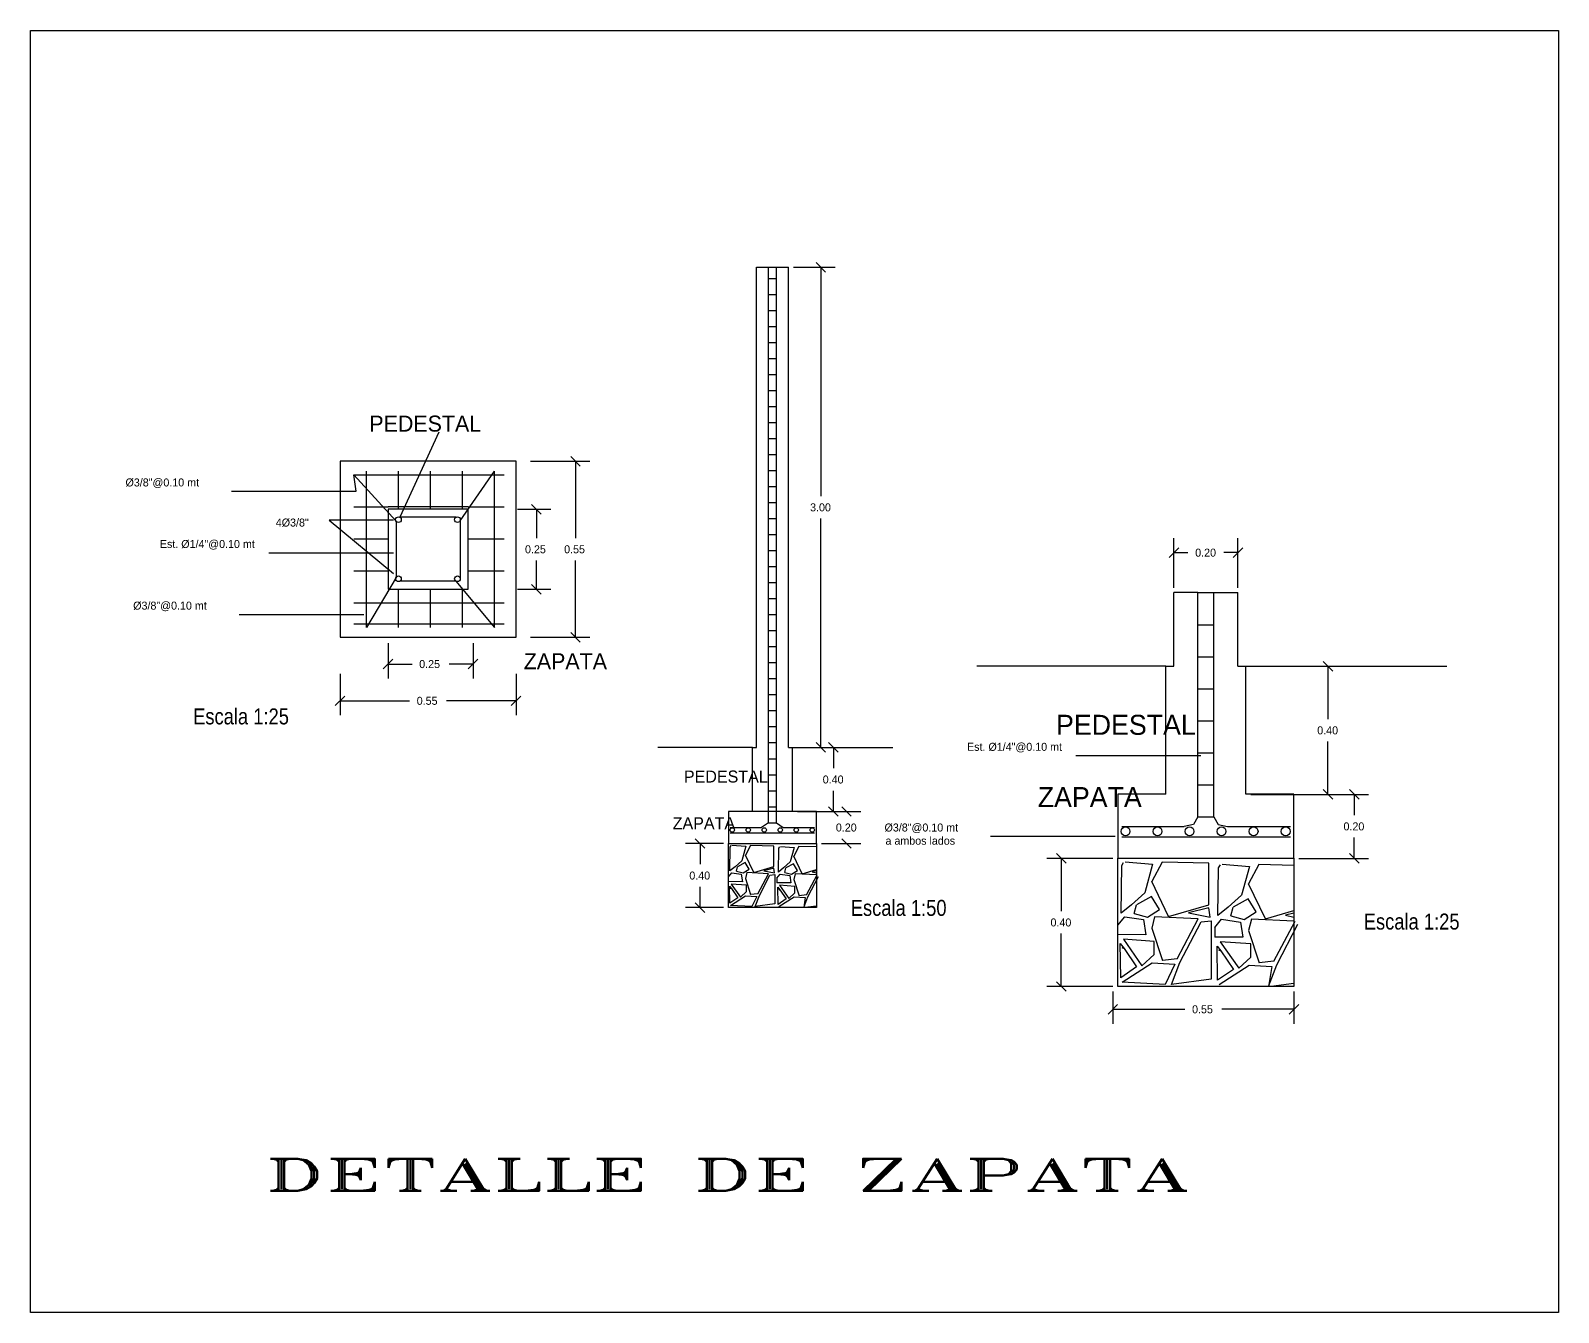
# Model space of a CAD drawing. Extents: x -52 to 126, y -84 to 6.
# Drawn here: x -2.94 to 16.15, y -34.52 to -18.5 of the extents above; entities that cross this region are included whole.
import ezdxf

# ---------------------------------------------------------------- set-up
doc = ezdxf.new("R2010")
doc.units = 0
doc.header["$MEASUREMENT"] = 0
doc.layers.get('0').update_dxf_attribs({"linetype": 'CONTINUOUS'})
doc.layers.get('DEFPOINTS').update_dxf_attribs({"linetype": 'CONTINUOUS'})
for name, color, linetype in [('DIMENSIONES', 2, 'CONTINUOUS'), ('FLECHAS', 8, 'CONTINUOUS'), ('MARCO', 1, 'CONTINUOUS'), ('PAREDES', 7, 'CONTINUOUS'), ('PIEDRAS', 8, 'CONTINUOUS'), ('REFUERZO', 3, 'CONTINUOUS'), ('TERRENO', 3, 'CONTINUOUS'), ('TEXTOS', 3, 'CONTINUOUS')]:
    doc.layers.add(name, color=color, linetype=linetype)
doc.styles.add('CITYBLUEPRINT', font='CIBT____.PFB', dxfattribs={"height": 0.2})
doc.styles.add('ROMANT', font='romant', dxfattribs={"width": 2, "height": 0.4})
doc.styles.add('STYLE1', font='ARIALN.TTF', dxfattribs={"height": 0.2})
doc.dimstyles.get("Standard").update_dxf_attribs({"dimtxt": 0.18, "dimasz": 0.18, "dimexe": 0.18, "dimexo": 0.0625, "dimgap": 0.09, "dimtad": 0, "dimtih": 1, "dimtoh": 1, "dimzin": 0, "dimtxsty": 'CITYBLUEPRINT', "dimcen": 0.09, "dimazin": 3, "dimtfac": 1, "dimtofl": 0, "dimtmove": 0, "dimatfit": 3, "dimtolj": 1, "dimtzin": 0})

# ---------------------------------------------------------------- blocks, each defined once
blk = doc.blocks.new('*D192')
at = {"color": 0, "linetype": 'BYBLOCK'}
for p, q in [((-8.599, -24.525), (-8.719, -24.405)), ((-9.222, -24.465), (-8.479, -24.465)), ((-8.659, -24.465), (-8.659, -25.425)), ((-8.659, -26.665), (-8.659, -25.705)), ((-9.222, -26.665), (-8.479, -26.665)), ((-8.599, -26.725), (-8.719, -26.605))]:
    blk.add_line(p, q, dxfattribs=at)
at = {"layer": 'DEFPOINTS', "color": 0, "linetype": 'BYBLOCK'}
for p in [(-9.284, -24.465), (-9.284, -26.665), (-8.659, -26.665)]:
    blk.add_point(p, dxfattribs=at)
at = {"color": 0, "linetype": 'BYBLOCK'}
blk.add_text('0.55', height=0.1, dxfattribs=at).set_placement((-8.801, -25.615))
blk = doc.blocks.new('*D193')
at = {"color": 0, "linetype": 'BYBLOCK'}
for p, q in [((-11.484, -26.727), (-11.484, -27.246)), ((-9.284, -26.727), (-9.284, -27.246)), ((-11.544, -27.126), (-11.424, -27.006)), ((-11.484, -27.066), (-10.616, -27.066)), ((-9.284, -27.066), (-10.153, -27.066)), ((-9.344, -27.126), (-9.224, -27.006))]:
    blk.add_line(p, q, dxfattribs=at)
at = {"layer": 'DEFPOINTS', "color": 0, "linetype": 'BYBLOCK'}
for p in [(-11.484, -26.665), (-9.284, -26.665), (-11.484, -27.066)]:
    blk.add_point(p, dxfattribs=at)
at = {"color": 0, "linetype": 'BYBLOCK'}
blk.add_text('0.55', height=0.1, dxfattribs=at).set_placement((-10.526, -27.116))
blk = doc.blocks.new('*D194')
at = {"color": 0, "linetype": 'BYBLOCK'}
for p, q in [((-9.524, -25.125), (-9.644, -25.005)), ((-9.822, -25.065), (-9.404, -25.065)), ((-9.584, -25.065), (-9.584, -25.425)), ((-9.584, -26.065), (-9.584, -25.705)), ((-9.822, -26.065), (-9.404, -26.065)), ((-9.524, -26.125), (-9.644, -26.005))]:
    blk.add_line(p, q, dxfattribs=at)
at = {"layer": 'DEFPOINTS', "color": 0, "linetype": 'BYBLOCK'}
for p in [(-9.884, -25.065), (-9.884, -26.065), (-9.584, -26.065)]:
    blk.add_point(p, dxfattribs=at)
at = {"color": 0, "linetype": 'BYBLOCK'}
blk.add_text('0.25', height=0.1, dxfattribs=at).set_placement((-9.726, -25.615))
blk = doc.blocks.new('*D195')
at = {"color": 0, "linetype": 'BYBLOCK'}
for p, q in [((-10.884, -26.127), (-10.884, -26.569)), ((-9.822, -26.127), (-9.822, -26.569)), ((-10.944, -26.449), (-10.824, -26.329)), ((-9.882, -26.449), (-9.762, -26.329)), ((-10.884, -26.389), (-10.585, -26.389)), ((-9.822, -26.389), (-10.122, -26.389))]:
    blk.add_line(p, q, dxfattribs=at)
at = {"layer": 'DEFPOINTS', "color": 0, "linetype": 'BYBLOCK'}
for p in [(-10.884, -26.065), (-9.822, -26.065), (-9.822, -26.389)]:
    blk.add_point(p, dxfattribs=at)
at = {"color": 0, "linetype": 'BYBLOCK'}
blk.add_text('0.25', height=0.1, dxfattribs=at).set_placement((-10.495, -26.439))
blk = doc.blocks.new('*D196')
at = {"color": 0, "linetype": 'BYBLOCK'}
for p, q in [((-5.096, -28.901), (-5.216, -28.781)), ((-5.47, -28.841), (-4.976, -28.841)), ((-5.096, -29.301), (-5.216, -29.181)), ((-5.47, -29.241), (-4.976, -29.241))]:
    blk.add_line(p, q, dxfattribs=at)
at = {"layer": 'DEFPOINTS', "color": 0, "linetype": 'BYBLOCK'}
for p in [(-5.532, -28.841), (-5.532, -29.241), (-5.156, -29.241)]:
    blk.add_point(p, dxfattribs=at)
at = {"color": 0, "linetype": 'BYBLOCK'}
blk.add_text('0.20', height=0.1, dxfattribs=at).set_placement((-5.289, -29.091))
blk = doc.blocks.new('*D197')
at = {"color": 0, "linetype": 'BYBLOCK'}
for p, q in [((-5.77, -28.041), (-5.14, -28.041)), ((-5.26, -28.101), (-5.38, -27.981)), ((-5.32, -28.041), (-5.32, -28.301)), ((-5.32, -28.841), (-5.32, -28.581)), ((-5.26, -28.901), (-5.38, -28.781)), ((-5.77, -28.841), (-5.14, -28.841))]:
    blk.add_line(p, q, dxfattribs=at)
at = {"layer": 'DEFPOINTS', "color": 0, "linetype": 'BYBLOCK'}
for p in [(-5.832, -28.041), (-5.832, -28.841), (-5.32, -28.841)]:
    blk.add_point(p, dxfattribs=at)
at = {"color": 0, "linetype": 'BYBLOCK'}
blk.add_text('0.40', height=0.1, dxfattribs=at).set_placement((-5.453, -28.491))
blk = doc.blocks.new('*D198')
at = {"color": 0, "linetype": 'BYBLOCK'}
for p, q in [((-6.926, -29.301), (-7.046, -29.181)), ((-6.695, -29.241), (-7.166, -29.241)), ((-6.986, -29.241), (-6.986, -29.501)), ((-6.986, -30.041), (-6.986, -29.781)), ((-6.695, -30.041), (-7.166, -30.041)), ((-6.926, -30.101), (-7.046, -29.981))]:
    blk.add_line(p, q, dxfattribs=at)
at = {"layer": 'DEFPOINTS', "color": 0, "linetype": 'BYBLOCK'}
for p in [(-6.632, -29.241), (-6.986, -30.041), (-6.632, -30.041)]:
    blk.add_point(p, dxfattribs=at)
at = {"color": 0, "linetype": 'BYBLOCK'}
blk.add_text('0.40', height=0.1, dxfattribs=at).set_placement((-7.12, -29.691))
blk = doc.blocks.new('*D199')
at = {"color": 0, "linetype": 'BYBLOCK'}
for p, q in [((-5.82, -22.041), (-5.297, -22.041)), ((-5.417, -22.101), (-5.537, -21.981)), ((-5.477, -22.041), (-5.477, -24.901)), ((-5.477, -28.041), (-5.477, -25.181)), ((-5.707, -28.041), (-5.297, -28.041)), ((-5.417, -28.101), (-5.537, -27.981))]:
    blk.add_line(p, q, dxfattribs=at)
at = {"layer": 'DEFPOINTS', "color": 0, "linetype": 'BYBLOCK'}
for p in [(-5.882, -22.041), (-5.477, -22.041), (-5.77, -28.041)]:
    blk.add_point(p, dxfattribs=at)
at = {"color": 0, "linetype": 'BYBLOCK'}
blk.add_text('3.00', height=0.1, dxfattribs=at).set_placement((-5.611, -25.091))
blk = doc.blocks.new('*D201')
at = {"color": 0, "linetype": 'BYBLOCK'}
for p, q in [((-0.103, -27.027), (1.04, -27.027)), ((0.92, -27.087), (0.8, -26.967)), ((0.86, -27.027), (0.86, -27.687)), ((0.86, -28.627), (0.86, -27.967)), ((-0.103, -28.627), (1.04, -28.627)), ((0.92, -28.687), (0.8, -28.567))]:
    blk.add_line(p, q, dxfattribs=at)
at = {"layer": 'DEFPOINTS', "color": 0, "linetype": 'BYBLOCK'}
for p in [(-0.165, -27.027), (-0.165, -28.627), (0.86, -28.627)]:
    blk.add_point(p, dxfattribs=at)
at = {"color": 0, "linetype": 'BYBLOCK'}
blk.add_text('0.40', height=0.1, dxfattribs=at).set_placement((0.726, -27.877))
blk = doc.blocks.new('*D202')
at = {"color": 0, "linetype": 'BYBLOCK'}
for p, q in [((-2.413, -29.487), (-2.533, -29.367)), ((-1.828, -29.427), (-2.653, -29.427)), ((-2.473, -29.427), (-2.473, -30.087)), ((-2.473, -31.027), (-2.473, -30.367)), ((-1.828, -31.027), (-2.653, -31.027)), ((-2.413, -31.087), (-2.533, -30.967))]:
    blk.add_line(p, q, dxfattribs=at)
at = {"layer": 'DEFPOINTS', "color": 0, "linetype": 'BYBLOCK'}
for p in [(-1.765, -29.427), (-2.473, -31.027), (-1.765, -31.027)]:
    blk.add_point(p, dxfattribs=at)
at = {"color": 0, "linetype": 'BYBLOCK'}
blk.add_text('0.40', height=0.1, dxfattribs=at).set_placement((-2.607, -30.277))
blk = doc.blocks.new('*D200')
at = {"color": 0, "linetype": 'BYBLOCK'}
for p, q in [((0.497, -28.627), (1.368, -28.627)), ((1.248, -28.687), (1.128, -28.567)), ((1.188, -28.627), (1.188, -28.887)), ((1.188, -29.427), (1.188, -29.167)), ((1.248, -29.487), (1.128, -29.367)), ((0.497, -29.427), (1.368, -29.427))]:
    blk.add_line(p, q, dxfattribs=at)
at = {"layer": 'DEFPOINTS', "color": 0, "linetype": 'BYBLOCK'}
for p in [(0.435, -28.627), (0.435, -29.427), (1.188, -29.427)]:
    blk.add_point(p, dxfattribs=at)
at = {"color": 0, "linetype": 'BYBLOCK'}
blk.add_text('0.20', height=0.1, dxfattribs=at).set_placement((1.054, -29.077))
blk = doc.blocks.new('*D203')
at = {"color": 0, "linetype": 'BYBLOCK'}
for p, q in [((-1.125, -25.667), (-1.005, -25.547)), ((-1.065, -26.045), (-1.065, -25.427)), ((-0.325, -25.667), (-0.205, -25.547)), ((-0.265, -26.045), (-0.265, -25.427)), ((-1.065, -25.607), (-0.889, -25.607)), ((-0.265, -25.607), (-0.442, -25.607))]:
    blk.add_line(p, q, dxfattribs=at)
at = {"layer": 'DEFPOINTS', "color": 0, "linetype": 'BYBLOCK'}
for p in [(-1.065, -25.607), (-1.065, -26.107), (-0.265, -26.107)]:
    blk.add_point(p, dxfattribs=at)
at = {"color": 0, "linetype": 'BYBLOCK'}
blk.add_text('0.20', height=0.1, dxfattribs=at).set_placement((-0.799, -25.657))
blk = doc.blocks.new('*D204')
at = {"color": 0, "linetype": 'BYBLOCK'}
for p, q in [((-1.828, -31.089), (-1.828, -31.492)), ((0.435, -31.089), (0.435, -31.492)), ((-1.888, -31.372), (-1.768, -31.252)), ((0.375, -31.372), (0.495, -31.252)), ((-1.828, -31.312), (-0.928, -31.312)), ((0.435, -31.312), (-0.465, -31.312))]:
    blk.add_line(p, q, dxfattribs=at)
at = {"layer": 'DEFPOINTS', "color": 0, "linetype": 'BYBLOCK'}
for p in [(-1.828, -31.027), (0.435, -31.027), (0.435, -31.312)]:
    blk.add_point(p, dxfattribs=at)
at = {"color": 0, "linetype": 'BYBLOCK'}
blk.add_text('0.55', height=0.1, dxfattribs=at).set_placement((-0.838, -31.362))

msp = doc.modelspace()

# ---------------------------------------------------------------- linework, layer by layer
at = {"layer": 'FLECHAS'}
for p, q in [((2.167, -23.518), (1.678, -24.58)), ((1.132, -24.255), (1.102, -24.049)), ((-0.427, -24.255), (1.132, -24.255)), ((1.597, -24.617), (0.793, -24.617)), ((0.793, -24.617), (1.597, -25.285)), ((0.039, -25.024), (1.598, -25.024)), ((-0.331, -25.794), (1.229, -25.794)), ((10.125, -27.558), (11.685, -27.558)), ((9.058, -28.566), (10.617, -28.566))]:
    msp.add_line(p, q, dxfattribs=at)
at = {"layer": 'MARCO'}
msp.add_lwpolyline([(-2.936, -18.5), (16.155, -18.5), (16.155, -34.515), (-2.936, -34.515)], close=True, dxfattribs=at)
at = {"layer": 'PAREDES'}
for p, q in [((6.133, -27.457), (6.133, -21.457)), ((6.133, -21.457), (6.533, -21.457)), ((6.533, -27.457), (6.533, -21.457)), ((11.35, -26.442), (11.35, -25.523)), ((11.65, -25.523), (11.35, -25.523)), ((11.65, -25.523), (11.85, -25.523)), ((11.85, -25.523), (12.15, -25.523)), ((12.15, -26.442), (12.15, -25.523)), ((6.133, -27.457), (6.133, -26.079)), ((6.533, -27.457), (6.533, -26.079)), ((11.25, -28.042), (11.25, -26.442)), ((12.15, -26.442), (12.25, -26.442)), ((12.25, -28.042), (12.25, -26.442)), ((6.083, -28.257), (6.083, -27.457)), ((6.533, -27.457), (6.583, -27.457)), ((6.583, -28.257), (6.583, -27.457)), ((10.65, -28.042), (10.65, -28.842)), ((11.25, -28.042), (10.65, -28.042)), ((12.85, -28.042), (12.25, -28.042)), ((12.85, -28.842), (12.85, -28.042)), ((5.783, -28.257), (5.783, -28.657)), ((6.883, -28.257), (5.783, -28.257)), ((6.883, -28.657), (6.883, -28.257)), ((5.783, -28.657), (6.883, -28.657)), ((5.783, -29.457), (5.783, -28.657)), ((6.883, -28.657), (6.883, -29.457)), ((10.65, -28.842), (12.85, -28.842)), ((10.65, -30.442), (10.65, -28.842)), ((12.85, -28.842), (12.85, -30.442)), ((6.883, -29.457), (5.783, -29.457)), ((12.85, -30.442), (10.65, -30.442))]:
    msp.add_line(p, q, dxfattribs=at)
for points in [[(0.931, -26.08), (3.131, -26.08), (3.131, -23.88), (0.931, -23.88)], [(1.531, -25.48), (2.531, -25.48), (2.531, -24.48), (1.531, -24.48)]]:
    msp.add_lwpolyline(points, close=True, dxfattribs=at)
at = {"layer": 'PIEDRAS'}
for p, q in [((5.803, -29), (5.807, -28.701)), ((5.807, -28.701), (5.819, -28.683)), ((5.828, -28.678), (6, -28.692)), ((6, -28.692), (5.951, -28.873)), ((6.059, -28.68), (5.995, -28.801)), ((6.1, -29.019), (5.995, -28.801)), ((6.351, -28.688), (6.059, -28.68)), ((6.351, -28.946), (6.351, -28.688)), ((6.408, -29.015), (6.412, -28.716)), ((6.412, -28.716), (6.424, -28.698)), ((6.433, -28.693), (6.605, -28.707)), ((6.605, -28.707), (6.556, -28.887)), ((6.665, -28.694), (6.6, -28.816)), ((6.705, -29.034), (6.6, -28.816)), ((6.883, -28.7), (6.665, -28.694)), ((5.868, -28.947), (5.803, -29)), ((5.951, -28.873), (5.868, -28.947)), ((5.884, -29.002), (5.898, -28.947)), ((5.884, -29.002), (5.967, -29.024)), ((5.992, -28.894), (5.898, -28.947)), ((5.967, -29.024), (6.042, -28.977)), ((6.042, -28.977), (5.992, -28.894)), ((6.1, -29.019), (6.351, -28.946)), ((6.351, -28.965), (6.224, -28.997)), ((6.224, -28.997), (6.358, -29.025)), ((6.358, -29.025), (6.351, -28.965)), ((6.473, -28.961), (6.408, -29.015)), ((6.556, -28.887), (6.473, -28.961)), ((6.489, -29.017), (6.503, -28.961)), ((6.489, -29.017), (6.572, -29.039)), ((6.597, -28.909), (6.503, -28.961)), ((6.572, -29.039), (6.647, -28.992)), ((6.647, -28.992), (6.597, -28.909)), ((6.705, -29.034), (6.883, -28.982)), ((6.883, -28.999), (6.829, -29.012)), ((6.829, -29.012), (6.883, -29.023)), ((10.69, -29.528), (10.699, -28.931)), ((10.699, -28.931), (10.722, -28.894)), ((10.741, -28.885), (11.083, -28.913)), ((11.083, -28.913), (10.986, -29.274)), ((11.203, -28.888), (11.074, -29.13)), ((11.785, -28.904), (11.203, -28.888)), ((11.785, -29.421), (11.785, -28.904)), ((11.9, -29.558), (11.909, -28.961)), ((11.909, -28.961), (11.932, -28.924)), ((11.951, -28.915), (12.293, -28.943)), ((12.293, -28.943), (12.196, -29.304)), ((12.413, -28.918), (12.284, -29.16)), ((12.85, -28.93), (12.413, -28.918)), ((5.783, -29.074), (5.826, -29.023)), ((5.958, -29.135), (5.783, -29.133)), ((5.8, -29.402), (5.798, -29.19)), ((5.798, -29.19), (5.821, -29.22)), ((5.818, -29.163), (5.933, -29.328)), ((6.009, -29.177), (5.818, -29.163)), ((5.826, -29.023), (5.944, -29.04)), ((5.944, -29.04), (5.958, -29.135)), ((6.012, -29.021), (5.995, -29.093)), ((5.995, -29.093), (6.061, -29.295)), ((6.009, -29.258), (6.009, -29.177)), ((6.286, -29.035), (6.012, -29.021)), ((6.153, -29.284), (6.286, -29.035)), ((6.171, -29.308), (6.303, -29.053)), ((6.303, -29.053), (6.365, -29.046)), ((6.365, -29.046), (6.365, -29.412)), ((6.388, -29.089), (6.431, -29.038)), ((6.388, -29.089), (6.388, -29.148)), ((6.563, -29.15), (6.388, -29.148)), ((6.405, -29.417), (6.403, -29.204)), ((6.403, -29.204), (6.426, -29.234)), ((6.423, -29.178), (6.538, -29.343)), ((6.614, -29.192), (6.423, -29.178)), ((6.431, -29.038), (6.549, -29.055)), ((6.549, -29.055), (6.563, -29.15)), ((6.617, -29.036), (6.6, -29.108)), ((6.6, -29.108), (6.667, -29.31)), ((6.614, -29.273), (6.614, -29.192)), ((6.883, -29.049), (6.617, -29.036)), ((6.758, -29.299), (6.891, -29.05)), ((6.776, -29.322), (6.908, -29.068)), ((11.284, -29.567), (11.074, -29.13)), ((12.494, -29.596), (12.284, -29.16)), ((5.9, -29.335), (5.8, -29.402)), ((5.807, -29.213), (5.821, -29.22)), ((5.81, -29.43), (5.998, -29.309)), ((5.821, -29.22), (5.9, -29.335)), ((5.933, -29.328), (6.009, -29.258)), ((5.998, -29.309), (6.139, -29.317)), ((6.153, -29.284), (6.061, -29.295)), ((6.139, -29.317), (6.078, -29.444)), ((6.118, -29.444), (6.171, -29.308)), ((6.505, -29.35), (6.405, -29.417)), ((6.412, -29.228), (6.426, -29.234)), ((6.415, -29.445), (6.603, -29.324)), ((6.426, -29.234), (6.505, -29.35)), ((6.538, -29.343), (6.614, -29.273)), ((6.603, -29.324), (6.744, -29.332)), ((6.758, -29.299), (6.667, -29.31)), ((6.724, -29.457), (6.776, -29.322)), ((6.744, -29.332), (6.724, -29.457)), ((10.986, -29.274), (10.819, -29.422)), ((11.069, -29.317), (10.881, -29.422)), ((11.168, -29.483), (11.069, -29.317)), ((12.196, -29.304), (12.029, -29.452)), ((12.279, -29.346), (12.091, -29.452)), ((12.379, -29.512), (12.279, -29.346)), ((6.078, -29.444), (5.81, -29.43)), ((6.365, -29.412), (6.118, -29.444)), ((6.883, -29.438), (6.74, -29.457)), ((10.65, -29.676), (10.736, -29.575)), ((10.819, -29.422), (10.69, -29.528)), ((10.736, -29.575), (10.972, -29.608)), ((10.853, -29.532), (10.881, -29.422)), ((10.853, -29.532), (11.019, -29.577)), ((11.019, -29.577), (11.168, -29.483)), ((11.108, -29.571), (11.074, -29.715)), ((11.655, -29.599), (11.108, -29.571)), ((11.284, -29.567), (11.785, -29.421)), ((11.787, -29.459), (11.532, -29.524)), ((11.532, -29.524), (11.801, -29.579)), ((11.801, -29.579), (11.787, -29.459)), ((12.029, -29.452), (11.9, -29.558)), ((12.063, -29.562), (12.091, -29.452)), ((12.063, -29.562), (12.229, -29.606)), ((12.229, -29.606), (12.379, -29.512)), ((12.494, -29.596), (12.85, -29.493)), ((12.85, -29.526), (12.743, -29.553)), ((12.743, -29.553), (12.85, -29.576)), ((10.972, -29.608), (11, -29.799)), ((11.074, -29.715), (11.207, -30.119)), ((11.39, -30.096), (11.655, -29.599)), ((11.426, -30.144), (11.69, -29.635)), ((11.69, -29.635), (11.815, -29.621)), ((11.815, -29.621), (11.815, -30.352)), ((11.86, -29.706), (11.946, -29.604)), ((11.86, -29.706), (11.86, -29.825)), ((11.946, -29.604), (12.182, -29.638)), ((12.182, -29.638), (12.21, -29.829)), ((12.318, -29.601), (12.284, -29.745)), ((12.284, -29.745), (12.417, -30.148)), ((12.85, -29.628), (12.318, -29.601)), ((12.6, -30.126), (12.865, -29.628)), ((12.636, -30.174), (12.9, -29.665)), ((11, -29.799), (10.65, -29.795)), ((10.685, -30.334), (10.68, -29.908)), ((10.68, -29.908), (10.727, -29.968)), ((10.699, -29.954), (10.727, -29.968)), ((10.72, -29.854), (10.95, -30.185)), ((11.102, -29.882), (10.72, -29.854)), ((10.727, -29.968), (10.884, -30.199)), ((11.102, -30.045), (11.102, -29.882)), ((12.21, -29.829), (11.86, -29.825)), ((11.895, -30.363), (11.891, -29.938)), ((11.891, -29.938), (11.937, -29.998)), ((11.93, -29.884), (12.16, -30.215)), ((12.312, -29.912), (11.93, -29.884)), ((12.312, -30.075), (12.312, -29.912)), ((10.704, -30.389), (11.08, -30.146)), ((10.95, -30.185), (11.102, -30.045)), ((11.08, -30.146), (11.362, -30.163)), ((11.39, -30.096), (11.207, -30.119)), ((11.362, -30.163), (11.24, -30.417)), ((11.319, -30.417), (11.426, -30.144)), ((11.909, -29.984), (11.937, -29.998)), ((11.937, -29.998), (12.094, -30.229)), ((12.16, -30.215), (12.312, -30.075)), ((12.6, -30.126), (12.417, -30.148)), ((10.884, -30.199), (10.685, -30.334)), ((11.815, -30.352), (11.319, -30.417)), ((12.094, -30.229), (11.895, -30.363)), ((11.914, -30.419), (12.29, -30.176)), ((12.29, -30.176), (12.572, -30.192)), ((12.531, -30.442), (12.636, -30.174)), ((12.572, -30.192), (12.531, -30.442)), ((11.24, -30.417), (10.704, -30.389)), ((12.85, -30.405), (12.564, -30.442))]:
    msp.add_line(p, q, dxfattribs=at)
at = {"layer": 'REFUERZO'}
for p, q in [((6.283, -28.397), (6.283, -21.457)), ((6.383, -28.397), (6.383, -21.457)), ((6.283, -21.597), (6.383, -21.597)), ((6.283, -21.797), (6.383, -21.797)), ((6.283, -21.997), (6.383, -21.997)), ((6.283, -22.197), (6.383, -22.197)), ((6.283, -22.397), (6.383, -22.397)), ((6.283, -22.597), (6.383, -22.597)), ((6.283, -22.797), (6.383, -22.797)), ((6.283, -22.997), (6.383, -22.997)), ((6.283, -23.197), (6.383, -23.197)), ((6.283, -23.397), (6.383, -23.397)), ((6.283, -23.597), (6.383, -23.597)), ((6.283, -23.797), (6.383, -23.797)), ((1.102, -24.049), (2.982, -24.049)), ((1.631, -24.629), (1.102, -24.049)), ((1.261, -25.96), (1.261, -24.004)), ((1.661, -24.48), (1.661, -24.004)), ((2.061, -24.48), (2.061, -24.004)), ((2.431, -24.627), (2.861, -24.004)), ((2.461, -24.48), (2.461, -24.004)), ((2.861, -25.96), (2.861, -24.004)), ((6.283, -23.997), (6.383, -23.997)), ((6.283, -24.197), (6.383, -24.197)), ((6.283, -24.397), (6.383, -24.397)), ((1.102, -24.449), (1.531, -24.449)), ((2.531, -24.449), (1.531, -24.449)), ((2.382, -24.58), (1.678, -24.58)), ((2.431, -24.627), (2.431, -25.335)), ((2.531, -24.449), (2.982, -24.449)), ((6.283, -24.597), (6.383, -24.597)), ((1.631, -24.629), (1.631, -25.333)), ((6.283, -24.797), (6.383, -24.797)), ((1.102, -24.849), (1.531, -24.849)), ((2.531, -24.849), (2.982, -24.849)), ((6.283, -24.997), (6.383, -24.997)), ((6.283, -25.197), (6.383, -25.197)), ((1.102, -25.249), (1.531, -25.249)), ((1.631, -25.333), (1.261, -25.96)), ((2.379, -25.38), (1.681, -25.38)), ((2.379, -25.38), (2.861, -25.96)), ((2.531, -25.249), (2.982, -25.249)), ((1.661, -25.96), (1.661, -25.48)), ((2.061, -25.96), (2.061, -25.48)), ((2.461, -25.96), (2.461, -25.48)), ((6.283, -25.397), (6.383, -25.397)), ((11.65, -25.523), (11.85, -25.523)), ((11.65, -28.323), (11.65, -25.523)), ((11.85, -28.323), (11.85, -25.523)), ((1.102, -25.649), (2.982, -25.649)), ((6.283, -25.597), (6.383, -25.597)), ((1.102, -25.912), (2.982, -25.912)), ((6.283, -25.797), (6.383, -25.797)), ((11.65, -25.923), (11.85, -25.923)), ((6.283, -25.997), (6.383, -25.997)), ((6.283, -26.197), (6.383, -26.197)), ((11.65, -26.323), (11.85, -26.323)), ((6.283, -26.397), (6.383, -26.397)), ((6.283, -26.597), (6.383, -26.597)), ((11.65, -26.723), (11.85, -26.723)), ((6.283, -26.797), (6.383, -26.797)), ((6.283, -26.997), (6.383, -26.997)), ((6.283, -27.197), (6.383, -27.197)), ((11.65, -27.123), (11.85, -27.123)), ((6.283, -27.397), (6.383, -27.397)), ((6.283, -27.597), (6.383, -27.597)), ((11.65, -27.523), (11.85, -27.523)), ((6.283, -27.797), (6.383, -27.797)), ((6.283, -27.997), (6.383, -27.997)), ((11.65, -27.923), (11.85, -27.923)), ((6.283, -28.197), (6.383, -28.197)), ((6.283, -28.397), (6.198, -28.458)), ((6.283, -28.397), (6.383, -28.397)), ((6.383, -28.397), (6.467, -28.458)), ((10.699, -28.445), (11.48, -28.445)), ((11.65, -28.323), (11.85, -28.323)), ((12.019, -28.445), (12.805, -28.445)), ((5.807, -28.458), (6.198, -28.458)), ((5.807, -28.522), (6.86, -28.522)), ((6.467, -28.458), (6.86, -28.458)), ((10.699, -28.572), (12.805, -28.572))]:
    msp.add_line(p, q, dxfattribs=at)
at = {"layer": 'REFUERZO', "extrusion": (0, 0, -1), "flags": 128}
msp.add_lwpolyline([(-11.65, -28.323), (-11.595, -28.419), (-11.48, -28.445)], dxfattribs=at)
at = {"layer": 'REFUERZO', "flags": 128}
msp.add_lwpolyline([(11.85, -28.323), (11.904, -28.419), (12.019, -28.445)], dxfattribs=at)
at = {"layer": 'REFUERZO'}
for centre, radius in [((1.661, -24.611), 0.0355), ((2.398, -24.611), 0.0355), ((1.661, -25.35), 0.0355), ((2.398, -25.35), 0.0355), ((5.831, -28.488), 0.0274), ((6.031, -28.488), 0.0274), ((6.231, -28.488), 0.0274), ((6.431, -28.488), 0.0274), ((6.631, -28.488), 0.0274), ((6.831, -28.488), 0.0274), ((10.746, -28.505), 0.0547), ((11.146, -28.505), 0.0547), ((11.546, -28.505), 0.0547), ((11.946, -28.505), 0.0547), ((12.346, -28.505), 0.0547), ((12.746, -28.505), 0.0547)]:
    msp.add_circle(centre, radius, dxfattribs=at)
at = {"layer": 'TERRENO'}
for p, q in [((9.626, -26.442), (8.888, -26.442)), ((11.25, -26.442), (9.626, -26.442)), ((11.25, -26.442), (11.35, -26.442)), ((12.25, -26.442), (14.762, -26.442)), ((5.271, -27.457), (4.902, -27.457)), ((6.083, -27.457), (5.271, -27.457)), ((6.083, -27.457), (6.133, -27.457)), ((6.583, -27.457), (7.839, -27.457))]:
    msp.add_line(p, q, dxfattribs=at)

# ---------------------------------------------------------------- texts
at = {"layer": 'DIMENSIONES', "style": 'STYLE1'}
for s, p in [('Escala 1:25', (-0.905, -27.169)), ('Escala 1:50', (7.312, -29.561)), ('Escala 1:25', (13.722, -29.732))]:
    msp.add_text(s, height=0.2, dxfattribs=at).set_placement(p)
at = {"layer": 'TEXTOS', "style": 'CITYBLUEPRINT'}
for s, height, p in [('PEDESTAL', 0.2, (1.297, -23.511)), ('ZAPATA', 0.2, (3.226, -26.48)), ('PEDESTAL', 0.25, (9.877, -27.299)), ('PEDESTAL', 0.15, (5.227, -27.895)), ('ZAPATA', 0.25, (9.648, -28.202)), ('ZAPATA', 0.15, (5.087, -28.479))]:
    msp.add_text(s, height=height, dxfattribs=at).set_placement(p)
at = {"layer": 'TEXTOS'}
for s, p in [(' %%c3/8"@0.10 mt', (-1.787, -24.196)), ('4%%c3/8"', (0.128, -24.697)), ('Est. %%c1/4"@0.10 mt', (-1.321, -24.965)), (' %%c3/8"@0.10 mt', (-1.691, -25.735)), ('Est. %%c1/4"@0.10 mt', (8.765, -27.499)), (' %%c3/8"@0.10 mt', (7.697, -28.507)), ('a ambos lados', (7.746, -28.672))]:
    msp.add_text(s, height=0.1, dxfattribs=at).set_placement(p)
at = {"layer": 'TEXTOS', "style": 'ROMANT', "width": 2}
msp.add_text('DETALLE DE ZAPATA', height=0.4, dxfattribs=at).set_placement((-0.008, -32.996))

# ---------------------------------------------------------------- dimensions: what is measured, and where the dimension line sits
at = {"layer": 'DIMENSIONES'}
for base, p1, p2, text, picture, middle, set_off in [((6.938, -21.457), (6.645, -27.457), (6.533, -21.457), '3.00', '*D199', (6.938, -24.457), (12.415, 0.584)), ((3.872, -26.08), (3.247, -23.88), (3.247, -26.08), '0.55', '*D192', (3.872, -24.98), (12.532, 0.584)), ((13.603, -28.842), (12.85, -28.042), (12.85, -28.842), '0.20', '*D200', (13.603, -28.442), (12.415, 0.584)), ((7.259, -28.657), (6.883, -28.257), (6.883, -28.657), '0.20', '*D196', (7.259, -28.457), (12.415, 0.584))]:
    dim = msp.add_linear_dim(base=base, p1=p1, p2=p2, angle=90, text=text, dimstyle='STANDARD', override={"dimtxt": 0.1, "dimasz": 0, "dimdec": 2, "dimtsz": 0.06, "dimtdec": 2}, dxfattribs=at)
    dim.commit()
    dim.dimension.update_dxf_attribs({"geometry": picture, "text_midpoint": middle, "insert": set_off})
for p1, p2, distance, text, picture, middle, set_off in [((3.084, -24.48), (3.084, -25.48), 0.3, '0.25', '*D194', (3.384, -24.98), (12.968, 0.584)), ((1.531, -26.091), (2.593, -26.091), -0.324, '0.25', '*D195', (2.062, -26.415), (12.415, -0.026)), ((12.25, -26.442), (12.25, -28.042), 1.025, '0.40', '*D201', (13.275, -27.242), (12.415, 0.584)), ((6.583, -27.457), (6.583, -28.257), 0.512, '0.40', '*D197', (7.095, -27.857), (12.415, 0.584)), ((5.783, -28.657), (5.783, -29.457), -0.354, '0.40', '*D198', (5.429, -29.057), (12.415, 0.584)), ((10.65, -28.842), (10.65, -30.442), -0.708, '0.40', '*D202', (9.942, -29.642), (12.415, 0.584))]:
    dim = msp.add_aligned_dim(p1=p1, p2=p2, distance=distance, text=text, dimstyle='STANDARD', override={"dimtxt": 0.1, "dimasz": 0, "dimdec": 2, "dimtsz": 0.06, "dimtdec": 2}, dxfattribs=at)
    dim.commit()
    dim.dimension.update_dxf_attribs({"geometry": picture, "text_midpoint": middle, "insert": set_off})
for base, p1, p2, text, picture, middle, set_off in [((11.35, -25.023), (12.15, -25.523), (11.35, -25.523), '0.20', '*D203', (11.75, -25.023), (12.415, 0.584)), ((0.931, -26.874), (3.131, -26.473), (0.931, -26.473), '0.55', '*D193', (2.031, -26.874), (12.415, 0.192)), ((12.85, -30.728), (10.587, -30.442), (12.85, -30.442), '0.55', '*D204', (11.718, -30.728), (12.415, 0.584))]:
    dim = msp.add_linear_dim(base=base, p1=p1, p2=p2, text=text, dimstyle='STANDARD', override={"dimtxt": 0.1, "dimasz": 0, "dimdec": 2, "dimtsz": 0.06, "dimtdec": 2}, dxfattribs=at)
    dim.commit()
    dim.dimension.update_dxf_attribs({"geometry": picture, "text_midpoint": middle, "insert": set_off})

doc.saveas('drawing.dxf')
